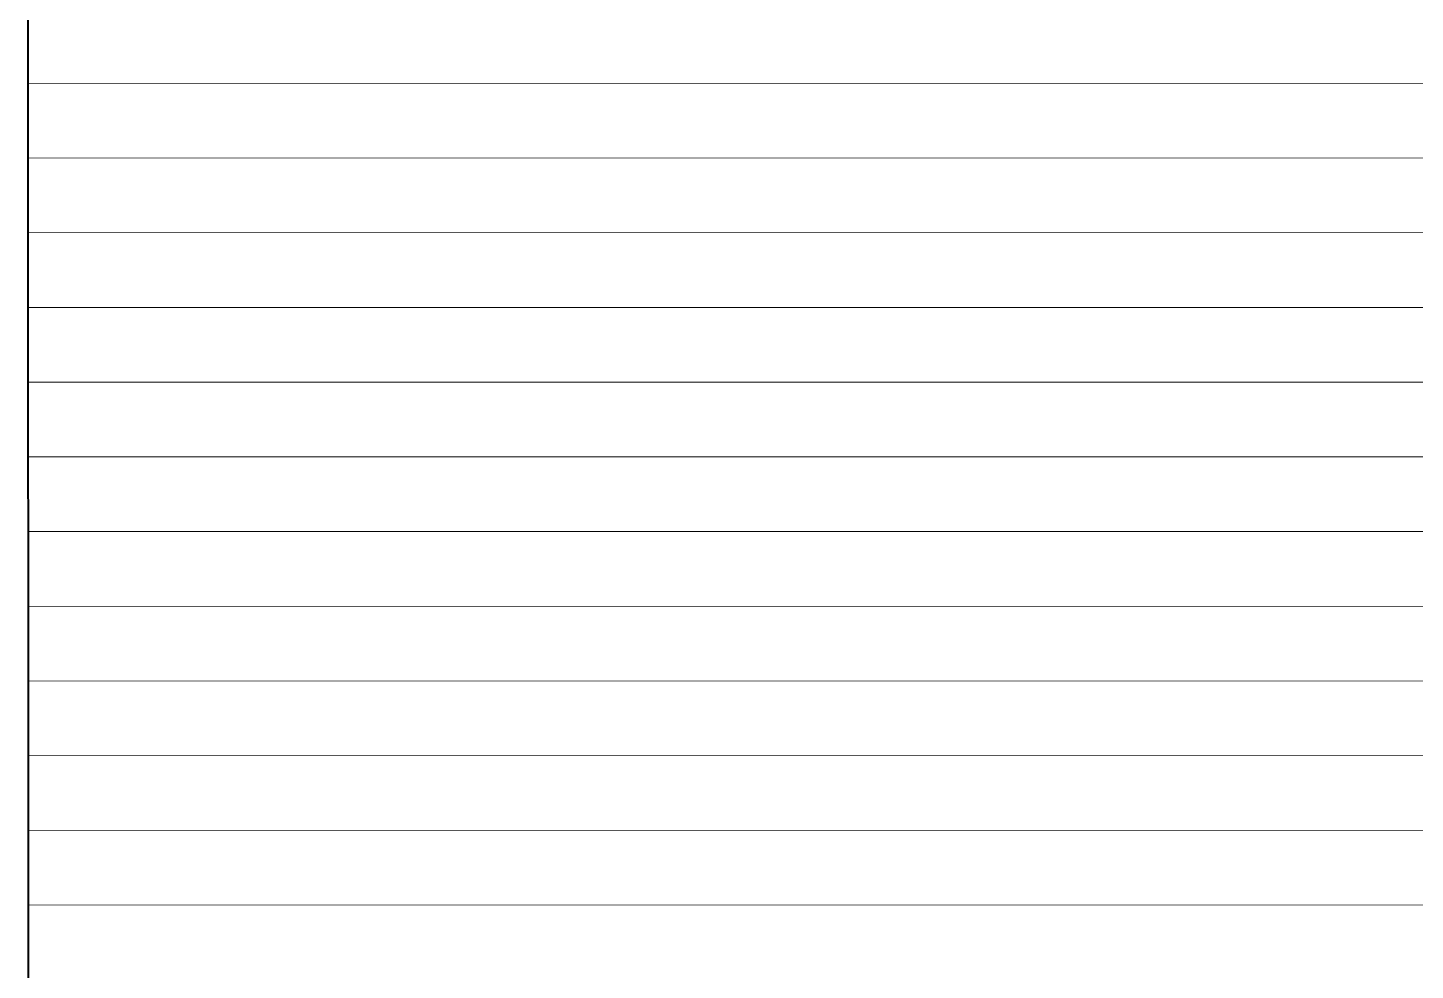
# Model space of a CAD drawing. Header units: inches. Extents: x -422522 to 22891, y -2973 to 414515.
# Drawn here: x 22236.2 to 22607.7, y 4449.4 to 4701.8 of the extents above; entities that cross this region are included whole.
import ezdxf

# ---------------------------------------------------------------- set-up
doc = ezdxf.new("R2010")
doc.units = ezdxf.units.IN
doc.header["$MEASUREMENT"] = 0
doc.layers.get('0').update_dxf_attribs({"lineweight": 40})
doc.layers.add('ARREDAMENTO', color=8, linetype='Continuous', lineweight=13)

msp = doc.modelspace()

# ---------------------------------------------------------------- linework, layer by layer
msp.add_line((22236.20313, 4943.64341), (22236.29773, 4366.85205))
at = {"layer": 'ARREDAMENTO'}
for p, q in [((22886.24524, 4686.95866), (22236.24525, 4686.85205)), ((22886.24852, 4666.95866), (22236.24853, 4666.85205)), ((22886.2518, 4646.95866), (22236.25181, 4646.85205)), ((22886.25508, 4626.95866), (22236.25509, 4626.85205)), ((22886.25836, 4606.95866), (22236.25837, 4606.85205)), ((22886.26164, 4586.95866), (22236.26165, 4586.85205)), ((22886.26492, 4566.95866), (22236.26493, 4566.85205)), ((22886.2682, 4546.95866), (22236.26821, 4546.85205)), ((22886.27148, 4526.95866), (22236.27149, 4526.85205)), ((22886.27476, 4506.95866), (22236.27477, 4506.85205)), ((22886.27804, 4486.95866), (22236.27805, 4486.85205)), ((22886.28132, 4466.95866), (22236.28133, 4466.85205))]:
    msp.add_line(p, q, dxfattribs=at)

doc.saveas('drawing.dxf')
